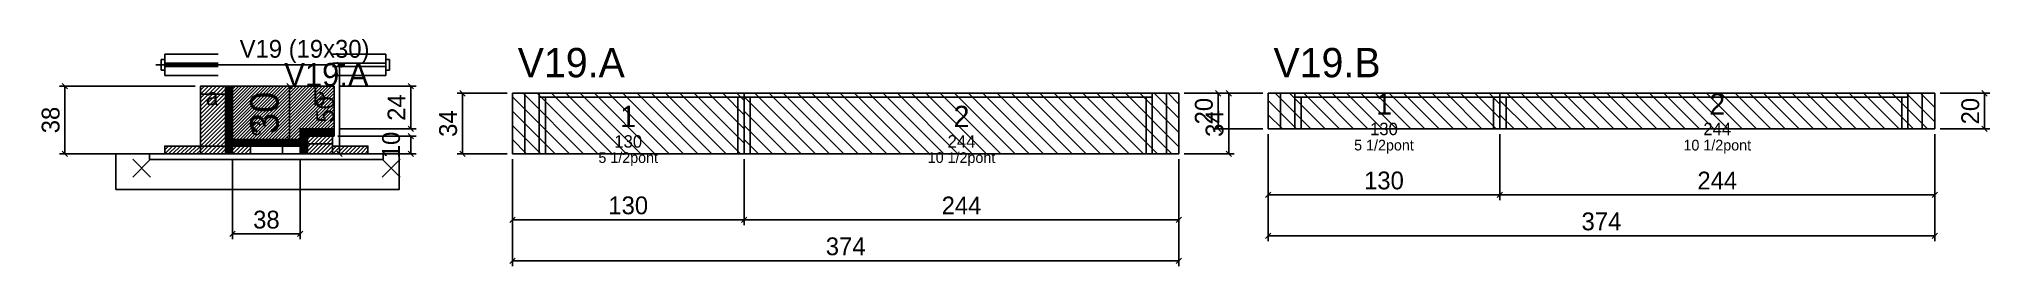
# Model space of a CAD drawing. Extents: x -69 to 1026, y -97 to 31.
import ezdxf
from ezdxf.enums import TextEntityAlignment as Align

# ---------------------------------------------------------------- set-up
doc = ezdxf.new("R2010")
doc.units = 0
for name, color, linetype in [('5', 5, 'Continuous'), ('barrote', 126, 'Continuous'), ('CONCRETO', 251, 'Continuous'), ('COTA', 241, 'Continuous'), ('Cota Seção (2x)', 241, 'Continuous'), ('detalhes', 7, 'Continuous'), ('Hachura', 251, 'Continuous'), ('Madeira', 126, 'Continuous'), ('NOMENCLATURA', 7, 'Continuous'), ('Painéis', 200, 'Continuous'), ('presilha', 224, 'Continuous'), ('Reaproveitamento', 30, 'Continuous'), ('SARR_2.2x7', 40, 'Continuous'), ('SARR_3.5x7', 81, 'Continuous'), ('SCO-___-LAJ', 224, 'Continuous'), ('TENSOR', 224, 'Continuous'), ('texto', 7, 'Continuous'), ('Texto Seção', 7, 'Continuous')]:
    doc.layers.add(name, color=color, linetype=linetype)
doc.dimstyles.new('PAINEL', dxfattribs={"dimtxt": 10, "dimasz": 3, "dimexe": 3, "dimexo": 3, "dimgap": 3, "dimtad": 1, "dimblk": 'OBLIQUE', "dimblk1": 'OBLIQUE', "dimcen": 2.5, "dimclrd": 4, "dimclre": 4, "dimclrt": 240, "dimazin": 3, "dimtfac": 1, "dimtmove": 0, "dimatfit": 3})
doc.dimstyles.new('SECAO2X', dxfattribs={"dimtxt": 16, "dimasz": 3, "dimexe": 3, "dimexo": 3, "dimgap": 3, "dimtad": 1, "dimblk": 'OBLIQUE', "dimblk1": 'OBLIQUE', "dimcen": 2.5, "dimclrd": 4, "dimclre": 4, "dimclrt": 240, "dimazin": 3, "dimtfac": 1, "dimtmove": 0, "dimatfit": 3})

# ---------------------------------------------------------------- blocks, each defined once
blk = doc.blocks.new('_OBLIQUE')
at = {"color": 0, "linetype": 'BYBLOCK'}
blk.add_line((-0.5, -0.5), (0.5, 0.5), dxfattribs=at)

msp = doc.modelspace()

# ---------------------------------------------------------------- hatches: boundary and pattern name
at = {"layer": 'COTA'}
h = msp.add_hatch(dxfattribs=at)
h.set_pattern_fill('ANSI31', scale=0.4)
h.paths.add_polyline_path([(40, -26), (40, 4), (97, 4), (97, -20), (78, -20), (78, -26)])
at = {"layer": 'Hachura'}
h = msp.add_hatch(dxfattribs=at)
h.set_pattern_fill('ANSI31', scale=0.5)
h.paths.add_polyline_path([(22, -34), (36, -34), (36, 4), (22, 4)])
h = msp.add_hatch(dxfattribs=at)
h.set_pattern_fill('ANSI31', scale=0.5)
h.paths.add_polyline_path([(22, -0.4), (36, -0.4), (36, 4), (22, 4)])
h = msp.add_hatch(dxfattribs=at)
h.set_pattern_fill('SOLID')
h.paths.add_polyline_path([(36, -34), (40, -34), (40, 4), (36, 4)])
h = msp.add_hatch(dxfattribs=at)
h.set_pattern_fill('SOLID')
h.paths.add_polyline_path([(78, -24), (97, -24), (97, -20), (78, -20)])
h = msp.add_hatch(dxfattribs=at)
h.set_pattern_fill('ANSI31', scale=0.5)
h.paths.add_polyline_path([(2, -34), (22, -34), (22, -29.6), (2, -29.6)])
h = msp.add_hatch(dxfattribs=at)
h.set_pattern_fill('SOLID')
h.paths.add_polyline_path([(40, -29.6), (78, -29.6), (78, -26), (40, -26)])
h = msp.add_hatch(dxfattribs=at)
h.set_pattern_fill('ANSI31', scale=0.5)
h.paths.add_polyline_path([(40, -34), (50, -34), (50, -29.6), (40, -29.6)])
h = msp.add_hatch(dxfattribs=at)
h.set_pattern_fill('SOLID')
h.paths.add_polyline_path([(78, -34), (82, -34), (82, -24), (78, -24)])
h = msp.add_hatch(dxfattribs=at)
h.set_pattern_fill('ANSI31', scale=0.5)
h.paths.add_polyline_path([(82, -34), (96, -34), (96, -24), (82, -24)])
h = msp.add_hatch(dxfattribs=at)
h.set_pattern_fill('ANSI31', scale=0.5)
h.paths.add_polyline_path([(82, -28.4), (96, -28.4), (96, -24), (82, -24)])
h = msp.add_hatch(dxfattribs=at)
h.set_pattern_fill('ANSI31', scale=0.5)
h.paths.add_polyline_path([(96, -34), (116, -34), (116, -29.6), (96, -29.6)])

# ---------------------------------------------------------------- linework, layer by layer
for p, q in [((2, 22), (32, 22)), ((2, 22), (2, 10)), ((96, 22), (126, 22)), ((126, 22), (126, 10)), ((0, 19), (0, 13)), ((2, 19), (0, 19)), ((2, 13), (0, 13)), ((2, 17), (32, 17)), ((2, 15), (32, 15)), ((96, 17), (126, 17)), ((96, 15), (126, 15)), ((126, 19), (128, 19)), ((126, 13), (128, 13)), ((128, 19), (128, 13)), ((2, 10), (32, 10)), ((96, 10), (126, 10))]:
    msp.add_line(p, q)
at = {"layer": 'barrote'}
msp.add_lwpolyline([(-25.5, -54), (133.5, -54), (133.5, -34), (-25.5, -34)], close=True, dxfattribs=at)
at = {"layer": 'CONCRETO'}
msp.add_lwpolyline([(40, -26), (40, 4), (97, 4), (97, -20), (78, -20), (78, -26)], close=True, dxfattribs=at)
at = {"layer": 'Madeira'}
for points in [[(22, -34), (36, -34), (36, 4), (22, 4)], [(22, -0.4), (36, -0.4), (36, 4), (22, 4)], [(2, -34), (22, -34), (22, -29.6), (2, -29.6)], [(22, -34), (36, -34), (36, -29.6), (22, -29.6)], [(40, -34), (50, -34), (50, -29.6), (40, -29.6)], [(68, -34), (78, -34), (78, -29.6), (68, -29.6)], [(82, -34), (96, -34), (96, -24), (82, -24)], [(82, -28.4), (96, -28.4), (96, -24), (82, -24)], [(96, -34), (116, -34), (116, -29.6), (96, -29.6)]]:
    msp.add_lwpolyline(points, close=True, dxfattribs=at)
at = {"layer": 'Painéis'}
for p, q in [((197, 0), (327, 0)), ((197, -34), (197, 0)), ((327, -34), (327, 0)), ((327, -34), (327, 0)), ((327, 0), (571, 0)), ((327, -34), (327, 0)), ((571, -34), (571, 0)), ((621, 0), (751, 0)), ((621, -20), (621, 0)), ((751, -20), (751, 0)), ((751, -20), (751, 0)), ((751, 0), (995, 0)), ((751, -20), (751, 0)), ((995, -20), (995, 0)), ((621, -20), (751, -20)), ((751, -20), (995, -20)), ((197, -34), (327, -34)), ((327, -34), (571, -34))]:
    msp.add_line(p, q, dxfattribs=at)
for points in [[(36, -34), (40, -34), (40, 4), (36, 4)], [(78, -24), (97, -24), (97, -20), (78, -20)], [(40, -29.6), (78, -29.6), (78, -26), (40, -26)], [(78, -34), (82, -34), (82, -24), (78, -24)]]:
    msp.add_lwpolyline(points, close=True, dxfattribs=at)
at = {"layer": 'presilha'}
for p, q in [((-16, -47), (-6, -37)), ((-16, -37), (-6, -47)), ((124, -47), (134, -37)), ((124, -37), (134, -47))]:
    msp.add_line(p, q, dxfattribs=at)
at = {"layer": 'Reaproveitamento', "color": 30}
for p, q in [((237, -34), (203, 0)), ((245, -34), (211, 0)), ((253, -34), (219, 0)), ((261, -34), (227, 0)), ((269, -34), (235, 0)), ((277, -34), (243, 0)), ((285, -34), (251, 0)), ((293, -34), (259, 0)), ((301, -34), (267, 0)), ((309, -34), (275, 0)), ((317, -34), (283, 0)), ((325, -34), (291, 0)), ((327, -28), (299, 0)), ((327, -20), (307, 0)), ((327, -12), (315, 0)), ((327, -4), (323, 0)), ((367, -34), (333, 0)), ((375, -34), (341, 0)), ((383, -34), (349, 0)), ((391, -34), (357, 0)), ((399, -34), (365, 0)), ((407, -34), (373, 0)), ((415, -34), (381, 0)), ((423, -34), (389, 0)), ((431, -34), (397, 0)), ((439, -34), (405, 0)), ((447, -34), (413, 0)), ((455, -34), (421, 0)), ((463, -34), (429, 0)), ((471, -34), (437, 0)), ((479, -34), (445, 0)), ((487, -34), (453, 0)), ((495, -34), (461, 0)), ((503, -34), (469, 0)), ((511, -34), (477, 0)), ((519, -34), (485, 0)), ((527, -34), (493, 0)), ((535, -34), (501, 0)), ((543, -34), (509, 0)), ((551, -34), (517, 0)), ((559, -34), (525, 0)), ((567, -34), (533, 0)), ((571, -30), (541, 0)), ((571, -22), (549, 0)), ((571, -14), (557, 0)), ((571, -6), (565, 0)), ((645, -20), (625, 0)), ((653, -20), (633, 0)), ((661, -20), (641, 0)), ((669, -20), (649, 0)), ((677, -20), (657, 0)), ((685, -20), (665, 0)), ((693, -20), (673, 0)), ((701, -20), (681, 0)), ((709, -20), (689, 0)), ((717, -20), (697, 0)), ((725, -20), (705, 0)), ((733, -20), (713, 0)), ((741, -20), (721, 0)), ((749, -20), (729, 0)), ((751, -14), (737, 0)), ((751, -6), (745, 0)), ((775, -20), (755, 0)), ((783, -20), (763, 0)), ((791, -20), (771, 0)), ((799, -20), (779, 0)), ((807, -20), (787, 0)), ((815, -20), (795, 0)), ((823, -20), (803, 0)), ((831, -20), (811, 0)), ((839, -20), (819, 0)), ((847, -20), (827, 0)), ((855, -20), (835, 0)), ((863, -20), (843, 0)), ((871, -20), (851, 0)), ((879, -20), (859, 0)), ((887, -20), (867, 0)), ((895, -20), (875, 0)), ((903, -20), (883, 0)), ((911, -20), (891, 0)), ((919, -20), (899, 0)), ((927, -20), (907, 0)), ((935, -20), (915, 0)), ((943, -20), (923, 0)), ((951, -20), (931, 0)), ((959, -20), (939, 0)), ((967, -20), (947, 0)), ((975, -20), (955, 0)), ((983, -20), (963, 0)), ((991, -20), (971, 0)), ((995, -16), (979, 0)), ((995, -8), (987, 0)), ((995, 0), (995, 0)), ((229, -34), (197, -2)), ((221, -34), (197, -10)), ((359, -34), (327, -2)), ((351, -34), (327, -10)), ((637, -20), (621, -4)), ((767, -20), (751, -4)), ((213, -34), (197, -18)), ((343, -34), (327, -18)), ((629, -20), (621, -12)), ((621, -20), (621, -20)), ((759, -20), (751, -12)), ((751, -20), (751, -20)), ((205, -34), (197, -26)), ((335, -34), (327, -26)), ((197, -34), (197, -34)), ((327, -34), (327, -34))]:
    msp.add_line(p, q, dxfattribs=at)
at = {"layer": 'SARR_2.2x7'}
for p, q in [((204, -34), (204, 0)), ((564, -34), (564, 0)), ((628, -20), (628, 0)), ((988, -20), (988, 0)), ((212, -2.2), (327, -2.2)), ((327, -2.2), (556, -2.2)), ((636, -2.2), (751, -2.2)), ((751, -2.2), (980, -2.2))]:
    msp.add_line(p, q, dxfattribs=at)
at = {"layer": 'SARR_3.5x7'}
for p, q in [((212, -34), (212, 0)), ((327, -34), (327, 0)), ((327, -34), (327, 0)), ((556, -34), (556, 0)), ((636, -20), (636, 0)), ((751, -20), (751, 0)), ((751, -20), (751, 0)), ((980, -20), (980, 0)), ((215.5, -34), (215.5, -2.2)), ((323.5, -34), (323.5, -2.2)), ((330.5, -34), (330.5, -2.2)), ((552.5, -34), (552.5, -2.2)), ((639.5, -20), (639.5, -2.2)), ((747.5, -20), (747.5, -2.2)), ((754.5, -20), (754.5, -2.2)), ((976.5, -20), (976.5, -2.2)), ((636, -20), (639.5, -20)), ((747.5, -20), (751, -20)), ((751, -20), (754.5, -20)), ((976.5, -20), (980, -20)), ((212, -34), (215.5, -34)), ((323.5, -34), (327, -34)), ((327, -34), (330.5, -34)), ((552.5, -34), (556, -34))]:
    msp.add_line(p, q, dxfattribs=at)
at = {"layer": 'SCO-___-LAJ'}
msp.add_lwpolyline([(-6.5, -37.2), (124.5, -37.2), (124.5, -34), (-6.5, -34)], close=True, dxfattribs=at)
at = {"layer": 'TENSOR'}
msp.add_line((-3, 16), (95, 16), dxfattribs=at)

# ---------------------------------------------------------------- texts
at = {"layer": '5'}
for s, height, p in [('1', 12, (686, -6)), ('2', 12, (873, -6)), ('1', 12, (262, -13)), ('2', 12, (449, -13)), ('130', 7, (686, -20)), ('244', 7, (873, -20)), ('130', 7, (262, -27)), ('244', 7, (449, -27))]:
    msp.add_text(s, height=height, dxfattribs=at).set_placement(p, align=Align.MIDDLE_CENTER)
at = {"layer": 'detalhes'}
for s, p in [('a', (25, -6.7)), ('b', (85, -6.7)), ('c', (50, -23.5))]:
    msp.add_text(s, height=9.6, dxfattribs=at).set_placement(p)
at = {"layer": 'NOMENCLATURA'}
for s, p in [('V19.A', (200, 9)), ('V19.B', (624, 9))]:
    msp.add_text(s, height=16.5, dxfattribs=at).set_placement(p)
at = {"layer": 'texto', "char_height": 6, "attachment_point": 5}
for s, insert in [('5 1/2pont', (262, -37)), ('10 1/2pont', (449, -37)), ('5 1/2pont', (686, -30)), ('10 1/2pont', (873, -30))]:
    msp.add_mtext(s, dxfattribs=dict(at, insert=insert))
at = {"layer": 'Texto Seção'}
for s, height, p in [('V19 (19x30)', 10, (44, 20)), ('V19.A', 13, (69, 4))]:
    msp.add_text(s, height=height, dxfattribs=at).set_placement(p)

# ---------------------------------------------------------------- dimensions: what is measured, and where the dimension line sits
at = {"layer": 'COTA'}
for base, p1, p2 in [((100, -34), (96, -34), (96, 16)), ((-54, -34), (2, -34), (22, 4)), ((140, -20), (97, -20), (97, 4)), ((169, -34), (197, -34), (197, 0)), ((599, -34), (571, -34), (571, 0)), ((593, -20), (621, -20), (621, 0)), ((1023, -20), (995, -20), (995, 0)), ((140, -34), (96, -34), (96, -24))]:
    msp.add_linear_dim(base=base, p1=p1, p2=p2, angle=90, dimstyle='PAINEL', dxfattribs=at).render()
for base, p1, p2 in [((621, -57), (621, -20), (751, -20)), ((621, -80), (621, -20), (995, -20)), ((751, -57), (751, -20), (995, -20)), ((40, -79), (40, -34), (78, -34)), ((197, -71), (197, -34), (327, -34)), ((197, -94), (197, -34), (571, -34)), ((327, -71), (327, -34), (571, -34))]:
    msp.add_linear_dim(base=base, p1=p1, p2=p2, dimstyle='PAINEL', dxfattribs=at).render()
at = {"layer": 'Cota Seção (2x)'}
msp.add_linear_dim(base=(72, -26), p1=(40, -26), p2=(40, 4), angle=90, dimstyle='SECAO2X', dxfattribs=at).render()

doc.saveas('drawing.dxf')
